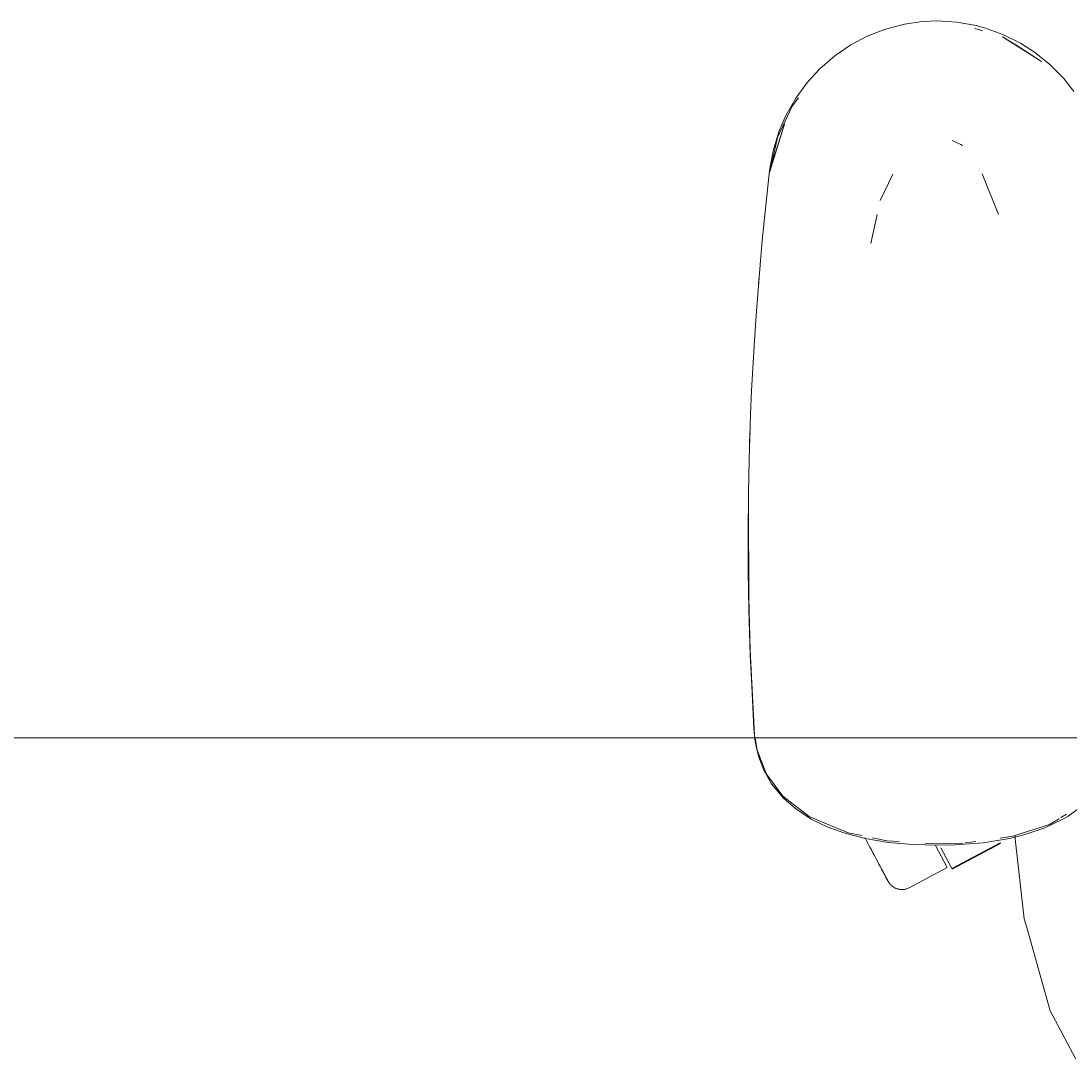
# Model space of a CAD drawing. Header units: millimetres. Extents: x 155927 to 326028, y -36033 to 97293.
# Drawn here: x 223461.3 to 223730.4, y 21710.5 to 21976.6 of the extents above; entities that cross this region are included whole.
import ezdxf

# ---------------------------------------------------------------- set-up
doc = ezdxf.new("R2010")
doc.units = ezdxf.units.MM
doc.header["$MEASUREMENT"] = 0
doc.layers.add('G-IMPT', color=8, linetype='CONTINUOUS', lineweight=9)
doc.layers.add('I-FURN', color=8, linetype='CONTINUOUS', lineweight=9)

msp = doc.modelspace()

# ---------------------------------------------------------------- linework, layer by layer
at = {"layer": 'G-IMPT'}
for p, q in [((223687.94, 21975.78), (223692.45, 21976.43)), ((223696.3, 21976.6), (223692.45, 21976.43)), ((223696.3, 21976.6), (223701.34, 21976.3)), ((223701.34, 21976.3), (223706.29, 21975.42)), ((223678.36, 21972.68), (223683.07, 21974.52)), ((223687.94, 21975.78), (223683.07, 21974.52)), ((223707.98, 21974.06), (223705.95, 21974.68)), ((223706.29, 21975.42), (223708.41, 21974.86)), ((223713.19, 21973.15), (223708.41, 21974.86)), ((223674.19, 21970.5), (223678.36, 21972.68)), ((223713.09, 21972.5), (223716.77, 21970.34)), ((223713.09, 21972.5), (223723.04, 21966.18)), ((223713.19, 21973.15), (223717.7, 21970.91)), ((223717.7, 21970.91), (223721.24, 21968.64)), ((223674.19, 21970.5), (223670.03, 21967.66)), ((223716.77, 21970.34), (223723.04, 21966.18)), ((223725.22, 21965.45), (223721.24, 21968.64)), ((223670.03, 21967.66), (223666.19, 21964.34)), ((223725.22, 21965.45), (223728.77, 21961.85)), ((223663.02, 21960.9), (223666.19, 21964.34)), ((223663.02, 21960.9), (223660.03, 21956.82)), ((223728.77, 21961.85), (223731.39, 21958.54)), ((223655.39, 21946.69), (223659.13, 21954.75)), ((223657.52, 21952.38), (223660.03, 21956.82)), ((223660.72, 21956.86), (223659.13, 21954.75)), ((223657.52, 21952.38), (223655.71, 21948.14)), ((223653.34, 21937.72), (223657.18, 21950.18)), ((223657.18, 21950.18), (223654.26, 21941.04)), ((223655.39, 21946.69), (223653.47, 21938.29)), ((223655.71, 21948.14), (223654.24, 21943.28)), ((223700.12, 21945.98), (223702.34, 21944.97)), ((223702.34, 21944.97), (223702.8, 21944.67)), ((223653.34, 21938.23), (223654.24, 21943.28)), ((223653.34, 21937.72), (223654.26, 21941.04)), ((223651.44, 21920.31), (223653.34, 21938.23)), ((223684.92, 21937.35), (223681.65, 21930.57)), ((223712.01, 21927.02), (223707.87, 21937.44)), ((223679.31, 21919.52), (223680.89, 21926.95)), ((223651.09, 21916.18), (223651.44, 21920.31)), ((223649.85, 21901.12), (223651.09, 21916.18)), ((223650.5, 21909.3), (223650.66, 21910.98)), ((223649.85, 21901.12), (223649.52, 21896.03)), ((223649.52, 21896.03), (223648.71, 21881.89)), ((223648.46, 21875.87), (223648.71, 21881.89)), ((223648.46, 21875.87), (223648.07, 21864.11)), ((223648.21, 21869.05), (223648.19, 21867.55)), ((223648.32, 21870.98), (223648.21, 21869.05)), ((223647.9, 21855.69), (223648.07, 21864.11)), ((223647.9, 21855.69), (223647.81, 21844.9)), ((223647.9, 21855.69), (223647.86, 21835.51)), ((223647.9, 21855.69), (223648.02, 21825.68)), ((223648.02, 21825.68), (223647.81, 21844.9)), ((223647.86, 21835.51), (223648.02, 21825.68)), ((223647.86, 21835.51), (223648.36, 21814.11)), ((223647.86, 21835.51), (223648.32, 21815.32)), ((223647.9, 21835.62), (223647.88, 21833.47)), ((223647.88, 21833.47), (223647.95, 21831.56)), ((223648.02, 21825.68), (223648.36, 21814.11)), ((223648.36, 21814.11), (223648.32, 21815.32)), ((223648.32, 21815.32), (223649.41, 21793.54)), ((223648.32, 21815.32), (223649.3, 21795.14)), ((223648.36, 21814.11), (223649.41, 21793.54)), ((223649.21, 21797.38), (223649.3, 21795.14)), ((223649.41, 21793.54), (223649.3, 21795.14)), ((223649.41, 21793.54), (223649.66, 21791.89)), ((223650.12, 21789.67), (223649.64, 21792.84)), ((223650.11, 21789.5), (223649.66, 21791.89)), ((223650.11, 21789.5), (223650.47, 21788.15)), ((223650.12, 21789.67), (223652.53, 21783.48)), ((223651.87, 21784.51), (223650.47, 21788.15)), ((223651.87, 21784.51), (223653.82, 21781.07)), ((223652.53, 21783.48), (223656.7, 21777.85)), ((223653.82, 21781.07), (223656.9, 21777.34)), ((223656.7, 21777.85), (223663.49, 21772.64)), ((223659.94, 21774.67), (223656.9, 21777.34)), ((223663.99, 21772.01), (223659.94, 21774.67)), ((223733.36, 21775.22), (223729.9, 21772.78)), ((223663.49, 21772.64), (223667.88, 21770.8)), ((223663.99, 21772.01), (223668.06, 21770.03)), ((223723.89, 21769.77), (223728.53, 21771.97)), ((223725.11, 21770.63), (223727.57, 21772.1)), ((223728.03, 21772.38), (223729.47, 21773.24)), ((223728.53, 21771.97), (223729.9, 21772.78)), ((223673.51, 21768.47), (223667.88, 21770.8)), ((223672.4, 21768.44), (223668.06, 21770.03)), ((223715.72, 21767.6), (223725.11, 21770.63)), ((223718.81, 21768.03), (223723.89, 21769.77)), ((223672.4, 21768.44), (223677.87, 21767.01)), ((223673.51, 21768.47), (223676.97, 21767.76)), ((223683.81, 21766.02), (223677.87, 21767.01)), ((223679.72, 21767.2), (223683.47, 21766.43)), ((223683.47, 21766.43), (223686.67, 21766.23)), ((223703.46, 21765.87), (223706.24, 21766.27)), ((223714.88, 21767.05), (223708.12, 21765.93)), ((223712.43, 21767.14), (223715.72, 21767.6)), ((223718.81, 21768.03), (223714.88, 21767.05)), ((223716.23, 21767.72), (223718.64, 21746.44)), ((223683.81, 21766.02), (223689.96, 21765.45)), ((223696.3, 21765.27), (223689.96, 21765.45)), ((223693.19, 21765.83), (223696.3, 21765.64)), ((223702.97, 21765.86), (223696.3, 21765.64)), ((223700.8, 21765.36), (223696.3, 21765.27)), ((223700.8, 21765.36), (223708.12, 21765.93)), ((223719.28, 21744.18), (223718.64, 21746.44)), ((223719.28, 21744.18), (223725.28, 21722.83)), ((223725.28, 21722.83), (223725.88, 21721.72)), ((223725.88, 21721.72), (223731.89, 21710.48))]:
    msp.add_line(p, q, dxfattribs=at)
at = {"layer": 'I-FURN'}
for p, q in [((224676.3, 21792.84), (223276.3, 21792.84)), ((223276.3, 21792.84), (224676.3, 21792.84)), ((223677.76, 21767.23), (223678.2, 21766.41)), ((223678.2, 21766.41), (223678.62, 21765.61)), ((223678.62, 21765.61), (223679.04, 21764.83)), ((223679.04, 21764.83), (223679.43, 21764.08)), ((223679.43, 21764.08), (223679.82, 21763.36)), ((223698.83, 21759.55), (223695.84, 21765.18)), ((223700.06, 21759.36), (223697.25, 21764.66)), ((223712.43, 21765.94), (223700.06, 21759.36)), ((223700.15, 21759.19), (223712.52, 21765.77)), ((223712.37, 21766.03), (223712.43, 21765.94)), ((223679.82, 21763.36), (223680.19, 21762.67)), ((223680.19, 21762.67), (223680.54, 21762)), ((223680.54, 21762), (223680.88, 21761.37)), ((223680.88, 21761.37), (223681.2, 21760.77)), ((223681.36, 21760.46), (223681.05, 21761.04)), ((223681.2, 21760.77), (223681.5, 21760.2)), ((223681.66, 21759.91), (223681.36, 21760.46)), ((223681.5, 21760.2), (223681.78, 21759.66)), ((223681.93, 21759.39), (223681.66, 21759.91)), ((223681.78, 21759.66), (223682.05, 21759.16)), ((223682.19, 21758.91), (223681.93, 21759.39)), ((223682.05, 21759.16), (223682.3, 21758.7)), ((223682.42, 21758.46), (223682.19, 21758.91)), ((223682.3, 21758.7), (223682.53, 21758.27)), ((223682.64, 21758.05), (223682.42, 21758.46)), ((223682.53, 21758.27), (223682.74, 21757.87)), ((223689.15, 21754.4), (223698.83, 21759.55)), ((223682.84, 21757.68), (223682.64, 21758.05)), ((223682.74, 21757.87), (223682.92, 21757.52)), ((223683.02, 21757.34), (223682.84, 21757.68)), ((223682.92, 21757.52), (223683.09, 21757.2)), ((223683.18, 21757.04), (223683.02, 21757.34)), ((223683.09, 21757.2), (223683.24, 21756.92)), ((223683.31, 21756.79), (223683.18, 21757.04)), ((223683.24, 21756.92), (223683.37, 21756.68)), ((223683.43, 21756.57), (223683.31, 21756.79)), ((223683.37, 21756.68), (223683.48, 21756.48)), ((223683.53, 21756.39), (223683.43, 21756.57)), ((223683.48, 21756.48), (223683.56, 21756.32)), ((223683.6, 21756.25), (223683.53, 21756.39)), ((223683.56, 21756.32), (223683.63, 21756.2)), ((223683.65, 21756.15), (223683.6, 21756.25)), ((223683.63, 21756.2), (223683.67, 21756.11)), ((223683.69, 21756.09), (223683.65, 21756.15)), ((223683.67, 21756.11), (223683.69, 21756.07)), ((223683.7, 21756.07), (223683.69, 21756.09)), ((223683.69, 21756.07), (223683.7, 21756.07)), ((223683.72, 21756.03), (223683.7, 21756.07)), ((223683.8, 21755.89), (223683.72, 21756.03)), ((223683.88, 21755.75), (223683.8, 21755.89)), ((223683.97, 21755.62), (223683.88, 21755.75)), ((223684.07, 21755.49), (223683.97, 21755.62)), ((223684.17, 21755.36), (223684.07, 21755.49)), ((223684.28, 21755.24), (223684.17, 21755.36)), ((223684.39, 21755.12), (223684.28, 21755.24)), ((223684.5, 21755.01), (223684.39, 21755.12)), ((223684.62, 21754.9), (223684.5, 21755.01)), ((223684.75, 21754.8), (223684.62, 21754.9)), ((223684.88, 21754.7), (223684.75, 21754.8)), ((223685.01, 21754.61), (223684.88, 21754.7)), ((223685.14, 21754.52), (223685.01, 21754.61)), ((223685.28, 21754.44), (223685.14, 21754.52)), ((223685.43, 21754.37), (223685.28, 21754.44)), ((223685.57, 21754.3), (223685.43, 21754.37)), ((223685.72, 21754.23), (223685.57, 21754.3)), ((223685.87, 21754.17), (223685.72, 21754.23)), ((223686.02, 21754.12), (223685.87, 21754.17)), ((223686.18, 21754.08), (223686.02, 21754.12)), ((223686.33, 21754.03), (223686.18, 21754.08)), ((223686.49, 21754), (223686.33, 21754.03)), ((223686.65, 21753.97), (223686.49, 21754)), ((223686.81, 21753.95), (223686.65, 21753.97)), ((223686.97, 21753.94), (223686.81, 21753.95)), ((223687.13, 21753.93), (223686.97, 21753.94)), ((223687.29, 21753.93), (223687.13, 21753.93)), ((223687.45, 21753.93), (223687.29, 21753.93)), ((223687.61, 21753.94), (223687.45, 21753.93)), ((223687.77, 21753.96), (223687.61, 21753.94)), ((223687.93, 21753.98), (223687.77, 21753.96)), ((223688.09, 21754.02), (223687.93, 21753.98)), ((223688.25, 21754.05), (223688.09, 21754.02)), ((223688.4, 21754.09), (223688.25, 21754.05)), ((223688.56, 21754.14), (223688.4, 21754.09)), ((223688.71, 21754.2), (223688.56, 21754.14)), ((223688.86, 21754.26), (223688.71, 21754.2)), ((223689, 21754.33), (223688.86, 21754.26)), ((223689.15, 21754.4), (223689, 21754.33))]:
    msp.add_line(p, q, dxfattribs=at)

doc.saveas('drawing.dxf')
